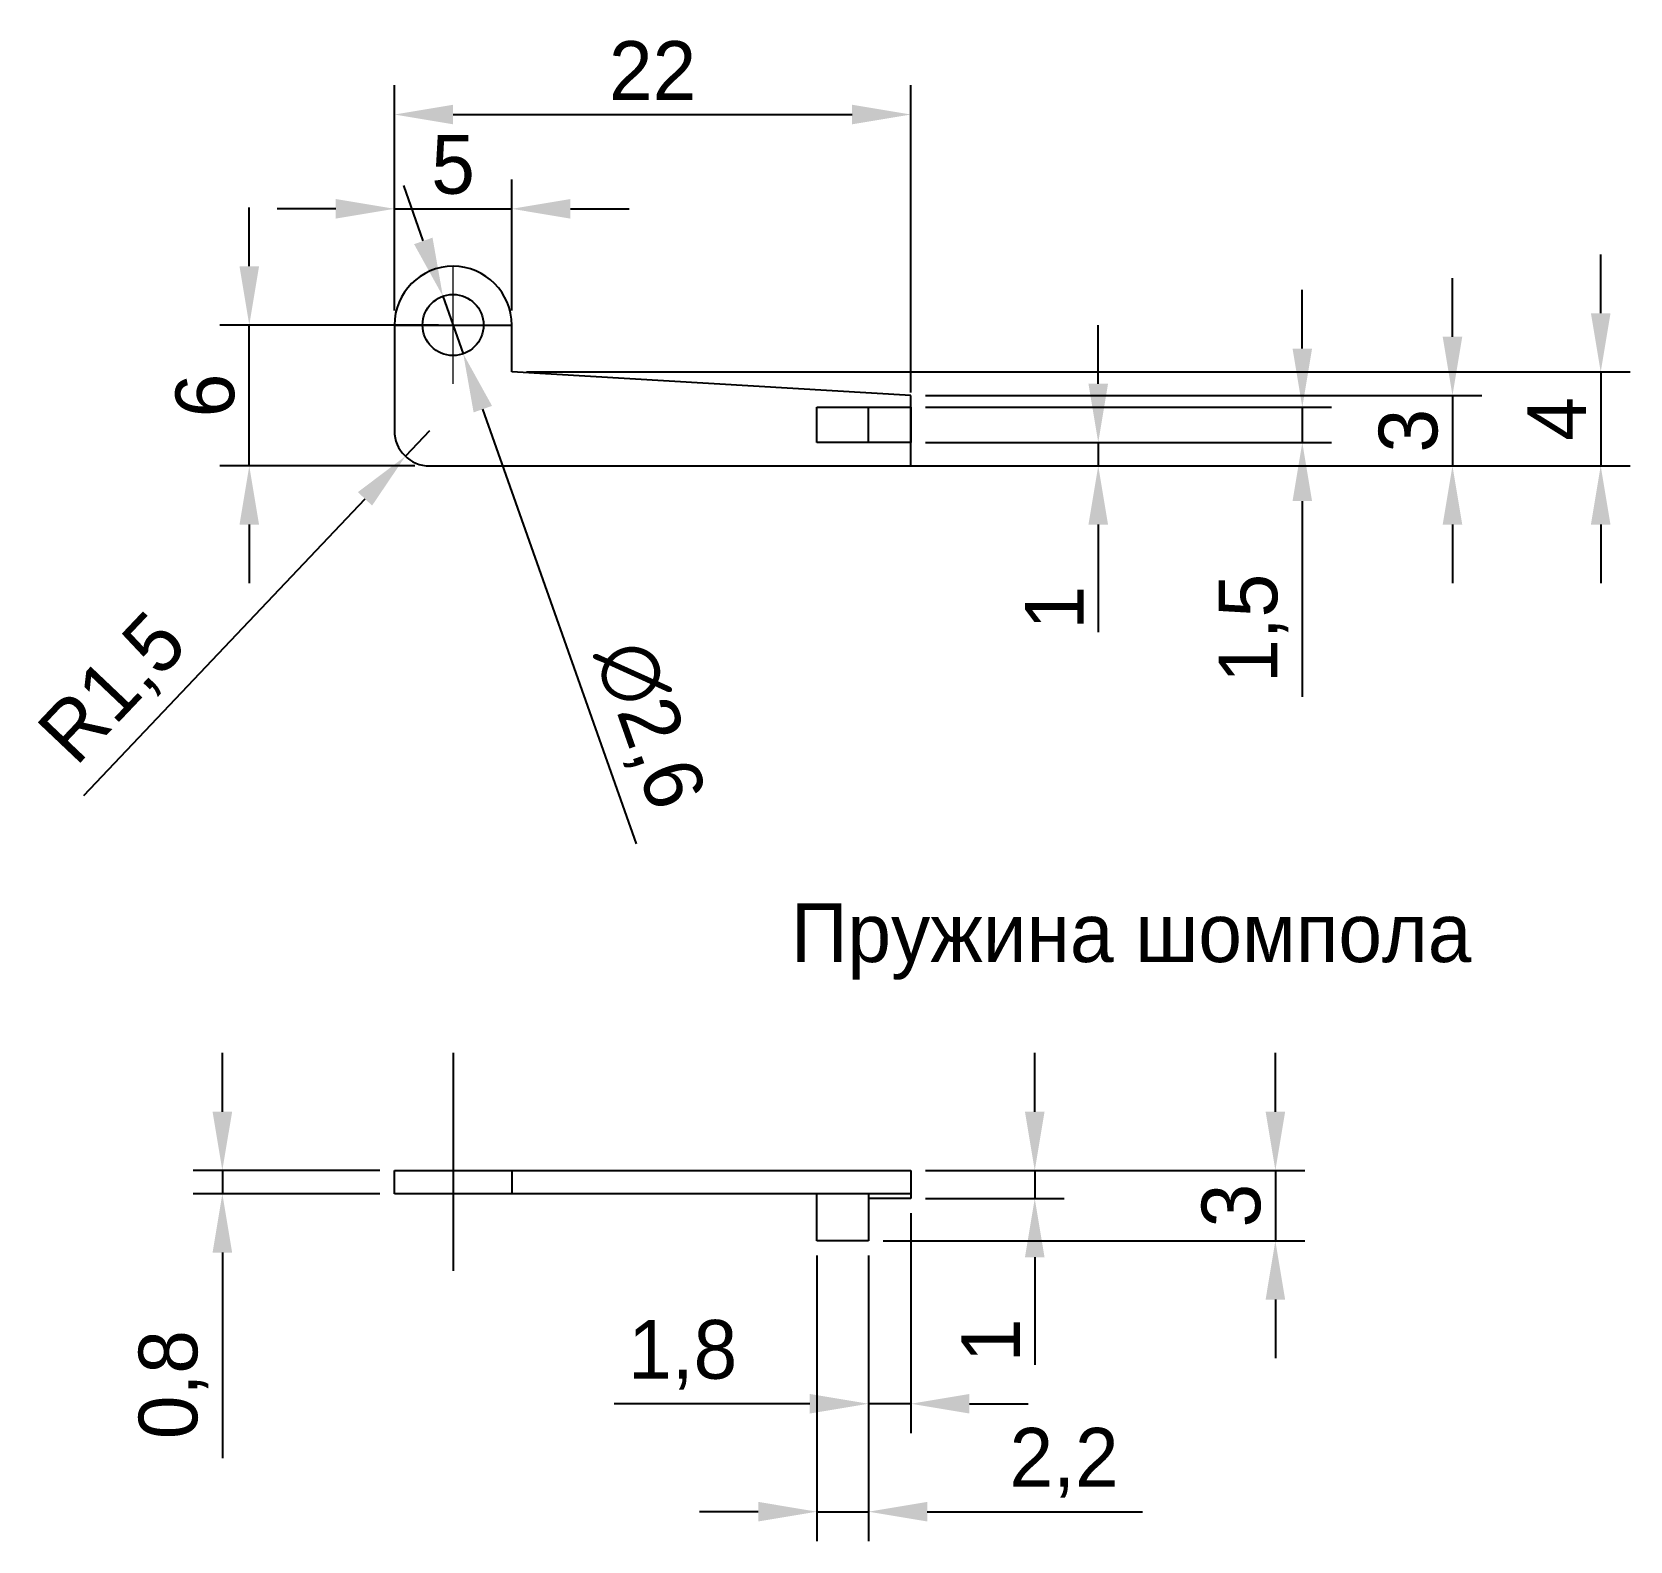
# Model space of a CAD drawing. Header units: millimetres. Extents: x -15.4 to 52.6, y -45.8 to 18.5.
import ezdxf

# ---------------------------------------------------------------- set-up
doc = ezdxf.new("R2010")
doc.units = ezdxf.units.MM
doc.linetypes.add('ACAD_ISO10W100', pattern=[18, 12, -3, 0, -3])
doc.dimstyles.new('ISO-25', dxfattribs={"dimtxt": 2.5, "dimasz": 2.5, "dimexe": 1.25, "dimexo": 0.625, "dimtad": 1, "dimtxsty": 'Standard', "dimcen": 2.5, "dimadec": 0, "dimazin": 0, "dimtfac": 1, "dimtmove": 0, "dimatfit": 3, "dimfxl": 0, "dimarcsym": 0})

# ---------------------------------------------------------------- blocks, each defined once
blk = doc.blocks.new('*D1')
at = {"color": 0, "lineweight": -2}
for p, q in [((0, 6.625), (0, 16.214)), ((22, 3.125), (22, 16.214)), ((2.5, 14.964), (19.5, 14.964))]:
    blk.add_line(p, q, dxfattribs=at)
at = {"color": 0}
for points in [[(2.5, 15.381), (2.5, 14.548), (0, 14.964)], [(19.5, 15.381), (19.5, 14.548), (22, 14.964)]]:
    blk.add_solid(points, dxfattribs=at)
at = {"layer": 'Defpoints', "color": 0}
for p in [(22, 14.964), (0, 6), (22, 2.5)]:
    blk.add_point(p, dxfattribs=at)
at = {"color": 0, "insert": (11, 16.839), "char_height": 2.5, "attachment_point": 5}
blk.add_mtext('22', dxfattribs=at)
blk = doc.blocks.new('*D2')
at = {"color": 0, "lineweight": -2}
for p, q in [((0, 6.625), (0, 12.199)), ((5, 6.625), (5, 12.199)), ((-2.5, 10.949), (-5, 10.949)), ((0, 10.949), (5, 10.949)), ((7.5, 10.949), (10, 10.949))]:
    blk.add_line(p, q, dxfattribs=at)
at = {"color": 0}
for points in [[(-2.5, 11.366), (-2.5, 10.532), (0, 10.949)], [(7.5, 11.366), (7.5, 10.532), (5, 10.949)]]:
    blk.add_solid(points, dxfattribs=at)
at = {"layer": 'Defpoints', "color": 0}
for p in [(5, 10.949), (0, 6), (5, 6)]:
    blk.add_point(p, dxfattribs=at)
at = {"color": 0, "insert": (2.5, 12.824), "char_height": 2.5, "attachment_point": 5}
blk.add_mtext('5', dxfattribs=at)
blk = doc.blocks.new('*D3')
at = {"color": 0, "lineweight": -2}
for p, q in [((-6.183, 8.5), (-6.183, 11)), ((1.875, 6), (-7.433, 6)), ((-6.183, 0), (-6.183, 6)), ((0.875, 0), (-7.433, 0)), ((-6.183, -2.5), (-6.183, -5))]:
    blk.add_line(p, q, dxfattribs=at)
at = {"color": 0}
for points in [[(-6.599, 8.5), (-5.766, 8.5), (-6.183, 6)], [(-6.599, -2.5), (-5.766, -2.5), (-6.183, 0)]]:
    blk.add_solid(points, dxfattribs=at)
at = {"layer": 'Defpoints', "color": 0}
for p in [(-6.183, 6), (2.5, 6), (1.5, 0)]:
    blk.add_point(p, dxfattribs=at)
at = {"color": 0, "insert": (-8.058, 3), "char_height": 2.5, "attachment_point": 5, "rotation": 90}
blk.add_mtext('6', dxfattribs=at)
blk = doc.blocks.new('*D4')
at = {"color": 0, "lineweight": -2}
for p, q in [((1.5, 1.5), (0.468, 0.412)), ((-13.233, -14.036), (-1.252, -1.402))]:
    blk.add_line(p, q, dxfattribs=at)
at = {"color": 0}
blk.add_solid([(-1.555, -1.116), (-0.95, -1.689), (0.468, 0.412)], dxfattribs=at)
at = {"layer": 'Defpoints', "color": 0}
for p in [(1.5, 1.5), (0.468, 0.412)]:
    blk.add_point(p, dxfattribs=at)
at = {"color": 0, "insert": (-11.878, -9.579), "char_height": 2.5, "attachment_point": 5, "rotation": 46.52063}
blk.add_mtext('R1,5', dxfattribs=at)
blk = doc.blocks.new('*D5')
at = {"color": 0, "lineweight": -2}
for p, q in [((45.08, 5.5), (45.08, 8)), ((22.625, 3), (46.33, 3)), ((45.08, 3), (45.08, 0)), ((22.625, 0), (46.33, 0)), ((45.08, -2.5), (45.08, -5))]:
    blk.add_line(p, q, dxfattribs=at)
at = {"color": 0}
for points in [[(44.664, 5.5), (45.497, 5.5), (45.08, 3)], [(44.664, -2.5), (45.497, -2.5), (45.08, 0)]]:
    blk.add_solid(points, dxfattribs=at)
at = {"layer": 'Defpoints', "color": 0}
for p in [(22, 3), (22, 0), (45.08, 0)]:
    blk.add_point(p, dxfattribs=at)
at = {"color": 0, "insert": (43.205, 1.5), "char_height": 2.5, "attachment_point": 5, "rotation": 90}
blk.add_mtext('3', dxfattribs=at)
blk = doc.blocks.new('*D6')
at = {"color": 0, "lineweight": -2}
for p, q in [((38.683, 5), (38.683, 7.5)), ((22.625, 2.5), (39.933, 2.5)), ((38.683, 2.5), (38.683, 1)), ((22.625, 1), (39.933, 1)), ((38.683, -1.5), (38.683, -9.833))]:
    blk.add_line(p, q, dxfattribs=at)
at = {"color": 0}
for points in [[(38.266, 5), (39.099, 5), (38.683, 2.5)], [(38.266, -1.5), (39.099, -1.5), (38.683, 1)]]:
    blk.add_solid(points, dxfattribs=at)
at = {"layer": 'Defpoints', "color": 0}
for p in [(22, 2.5), (22, 1), (38.683, 1)]:
    blk.add_point(p, dxfattribs=at)
at = {"color": 0, "insert": (36.599, -6.917), "char_height": 2.5, "attachment_point": 5, "rotation": 90}
blk.add_mtext('1,5', dxfattribs=at)
blk = doc.blocks.new('*D7')
at = {"color": 0, "lineweight": -2}
for p, q in [((29.988, 3.5), (29.988, 6)), ((22.625, 1), (31.238, 1)), ((29.988, 1), (29.988, 0)), ((22.625, 0), (31.238, 0)), ((29.988, -2.5), (29.988, -7.083))]:
    blk.add_line(p, q, dxfattribs=at)
at = {"color": 0}
for points in [[(29.572, 3.5), (30.405, 3.5), (29.988, 1)], [(29.572, -2.5), (30.405, -2.5), (29.988, 0)]]:
    blk.add_solid(points, dxfattribs=at)
at = {"layer": 'Defpoints', "color": 0}
for p in [(22, 1), (22, 0), (29.988, 0)]:
    blk.add_point(p, dxfattribs=at)
at = {"color": 0, "insert": (28.113, -6.042), "char_height": 2.5, "attachment_point": 5, "rotation": 90}
blk.add_mtext('1', dxfattribs=at)
blk = doc.blocks.new('*D8')
at = {"color": 0, "lineweight": -2}
for p, q in [((51.396, 6.5), (51.396, 9)), ((5.625, 4), (52.646, 4)), ((51.396, 4), (51.396, 0)), ((5.625, 0), (52.646, 0)), ((51.396, -2.5), (51.396, -5))]:
    blk.add_line(p, q, dxfattribs=at)
at = {"color": 0}
for points in [[(50.979, 6.5), (51.813, 6.5), (51.396, 4)], [(50.979, -2.5), (51.813, -2.5), (51.396, 0)]]:
    blk.add_solid(points, dxfattribs=at)
at = {"layer": 'Defpoints', "color": 0}
for p in [(5, 4), (5, 0), (51.396, 0)]:
    blk.add_point(p, dxfattribs=at)
at = {"color": 0, "insert": (49.521, 2), "char_height": 2.5, "attachment_point": 5, "rotation": 90}
blk.add_mtext('4', dxfattribs=at)
blk = doc.blocks.new('*D9')
at = {"color": 0, "lineweight": -2}
for p, q in [((-7.33, -27.5), (-7.33, -25)), ((-0.625, -30), (-8.58, -30)), ((-7.33, -30), (-7.33, -31)), ((-0.625, -31), (-8.58, -31)), ((-7.33, -33.5), (-7.33, -42.25))]:
    blk.add_line(p, q, dxfattribs=at)
at = {"color": 0}
for points in [[(-7.747, -27.5), (-6.913, -27.5), (-7.33, -30)], [(-7.747, -33.5), (-6.913, -33.5), (-7.33, -31)]]:
    blk.add_solid(points, dxfattribs=at)
at = {"layer": 'Defpoints', "color": 0}
for p in [(0, -30), (-7.33, -31), (0, -31)]:
    blk.add_point(p, dxfattribs=at)
at = {"color": 0, "insert": (-9.413, -39.125), "char_height": 2.5, "attachment_point": 5, "rotation": 90}
blk.add_mtext('0,8', dxfattribs=at)
blk = doc.blocks.new('*D10')
at = {"color": 0, "lineweight": -2}
for p, q in [((27.283, -27.5), (27.283, -25)), ((22.625, -30), (28.533, -30)), ((27.283, -30), (27.283, -31.2)), ((22.625, -31.2), (28.533, -31.2)), ((27.283, -33.7), (27.283, -38.283))]:
    blk.add_line(p, q, dxfattribs=at)
at = {"color": 0}
for points in [[(26.866, -27.5), (27.7, -27.5), (27.283, -30)], [(26.866, -33.7), (27.7, -33.7), (27.283, -31.2)]]:
    blk.add_solid(points, dxfattribs=at)
at = {"layer": 'Defpoints', "color": 0}
for p in [(22, -30), (22, -31.2), (27.283, -31.2)]:
    blk.add_point(p, dxfattribs=at)
at = {"color": 0, "insert": (25.408, -37.242), "char_height": 2.5, "attachment_point": 5, "rotation": 90}
blk.add_mtext('1', dxfattribs=at)
blk = doc.blocks.new('*D11')
at = {"color": 0, "lineweight": -2}
for p, q in [((37.535, -27.5), (37.535, -25)), ((22.625, -30), (38.785, -30)), ((37.535, -30), (37.535, -33)), ((20.825, -33), (38.785, -33)), ((37.535, -35.5), (37.535, -38))]:
    blk.add_line(p, q, dxfattribs=at)
at = {"color": 0}
for points in [[(37.119, -27.5), (37.952, -27.5), (37.535, -30)], [(37.119, -35.5), (37.952, -35.5), (37.535, -33)]]:
    blk.add_solid(points, dxfattribs=at)
at = {"layer": 'Defpoints', "color": 0}
for p in [(22, -30), (20.2, -33), (37.535, -33)]:
    blk.add_point(p, dxfattribs=at)
at = {"color": 0, "insert": (35.66, -31.5), "char_height": 2.5, "attachment_point": 5, "rotation": 90}
blk.add_mtext('3', dxfattribs=at)
blk = doc.blocks.new('*D13')
at = {"color": 0, "lineweight": -2}
for p, q in [((18, -33.625), (18, -45.785)), ((20.2, -33.625), (20.2, -45.785)), ((15.5, -44.535), (13, -44.535)), ((18, -44.535), (20.2, -44.535)), ((22.7, -44.535), (31.867, -44.535))]:
    blk.add_line(p, q, dxfattribs=at)
at = {"color": 0}
for points in [[(15.5, -44.118), (15.5, -44.951), (18, -44.535)], [(22.7, -44.118), (22.7, -44.951), (20.2, -44.535)]]:
    blk.add_solid(points, dxfattribs=at)
at = {"layer": 'Defpoints', "color": 0}
for p in [(18, -33), (20.2, -33), (20.2, -44.535)]:
    blk.add_point(p, dxfattribs=at)
at = {"color": 0, "insert": (28.533, -42.451), "char_height": 2.5, "attachment_point": 5}
blk.add_mtext('2,2', dxfattribs=at)
blk = doc.blocks.new('*D14')
at = {"color": 0, "lineweight": -2}
for p, q in [((22, -31.825), (22, -41.189)), ((20.2, -33.625), (20.2, -41.189)), ((17.7, -39.939), (9.367, -39.939)), ((22, -39.939), (20.2, -39.939)), ((24.5, -39.939), (27, -39.939))]:
    blk.add_line(p, q, dxfattribs=at)
at = {"color": 0}
for points in [[(17.7, -39.522), (17.7, -40.355), (20.2, -39.939)], [(24.5, -39.522), (24.5, -40.355), (22, -39.939)]]:
    blk.add_solid(points, dxfattribs=at)
at = {"layer": 'Defpoints', "color": 0}
for p in [(22, -31.2), (20.2, -33), (20.2, -39.939)]:
    blk.add_point(p, dxfattribs=at)
at = {"color": 0, "insert": (12.283, -37.855), "char_height": 2.5, "attachment_point": 5}
blk.add_mtext('1,8', dxfattribs=at)
blk = doc.blocks.new('*D15')
at = {"color": 0, "lineweight": -2}
for p, q in [((1.232, 9.582), (0.398, 11.939)), ((2.066, 7.226), (2.934, 4.774)), ((10.316, -16.088), (3.768, 2.418))]:
    blk.add_line(p, q, dxfattribs=at)
at = {"color": 0, "lineweight": 15}
for points in [[(1.625, 9.721), (0.84, 9.443), (2.066, 7.226)], [(4.16, 2.557), (3.375, 2.279), (2.934, 4.774)]]:
    blk.add_solid(points, dxfattribs=at)
at = {"layer": 'Defpoints', "color": 0, "lineweight": 15}
for p in [(2.066, 7.226), (2.934, 4.774)]:
    blk.add_point(p, dxfattribs=at)
at = {"color": 0, "lineweight": 15, "insert": (10.751, -11.073), "char_height": 2.5, "attachment_point": 5, "rotation": 289.48571}
blk.add_mtext('∅2,6', dxfattribs=at)

msp = doc.modelspace()

# ---------------------------------------------------------------- linework, layer by layer
at = {"color": 1, "lineweight": 15}
for p, q in [((2.5, 3.5), (2.5, 8.5)), ((0, 6), (5, 6))]:
    msp.add_line(p, q, dxfattribs=at)
for p, q in [((0, 6), (0, 1.5)), ((0, 6), (5, 6)), ((5, 4), (5, 6)), ((22, 3), (5, 4)), ((22, 0), (22, 3)), ((18, 1), (18, 2.5)), ((18, 2.5), (22, 2.5)), ((20.2, 1), (20.2, 2.5)), ((22, 2.5), (22, 1)), ((22, 1), (18, 1)), ((1.5, 0), (22, 0)), ((0, -30), (22, -30)), ((0, -31), (0, -30)), ((5, -30), (5, -31)), ((22, -30), (22, -31)), ((22, -31), (0, -31)), ((18, -33), (18, -31)), ((20.2, -31), (20.2, -33)), ((22, -31.2), (20.2, -31.2)), ((22, -31), (22, -31.2)), ((20.2, -33), (18, -33))]:
    msp.add_line(p, q)
at = {"color": 1, "linetype": 'ACAD_ISO10W100'}
msp.add_line((2.5, -25), (2.5, -34.284), dxfattribs=at)
msp.add_circle((2.5, 6), 1.3)
for centre, radius, start, end in [((2.5, 6), 2.5, 0, 180), ((1.5, 1.5), 1.5, 180, 270)]:
    msp.add_arc(centre, radius, start, end)

# ---------------------------------------------------------------- texts
at = {"lineweight": 15}
msp.add_text('Пружина шомпола', height=2.5, dxfattribs=at).set_placement((16.898, -21.129))

# ---------------------------------------------------------------- dimensions: what is measured, and where the dimension line sits
for base, p1, p2, picture, middle in [((22, 14.964), (0, 6), (22, 2.5), '*D1', (11, 16.839)), ((5, 10.949), (0, 6), (5, 6), '*D2', (2.5, 12.824)), ((20.2, -39.939), (22, -31.2), (20.2, -33), '*D14', (12.283, -37.855)), ((20.2, -44.535), (18, -33), (20.2, -33), '*D13', (28.533, -42.451))]:
    dim = msp.add_linear_dim(base=base, p1=p1, p2=p2, dimstyle='ISO-25')
    dim.commit()
    dim.dimension.update_dxf_attribs({"geometry": picture, "text_midpoint": middle})
dim = msp.add_diameter_dim_2p(p1=(2.066, 7.226), p2=(2.934, 4.774), dimstyle='ISO-25', dxfattribs=at)
dim.commit()
dim.dimension.update_dxf_attribs({"geometry": '*D15', "text_midpoint": (8.787, -11.768), "dimtype": 163})
for base, p1, p2, angle, picture, middle in [((-6.183, 6), (1.5, 0), (2.5, 6), 270, '*D3', (-8.058, 3)), ((51.396, 0), (5, 4), (5, 0), 90, '*D8', (49.521, 2)), ((45.08, 0), (22, 3), (22, 0), 90, '*D5', (43.205, 1.5)), ((38.683, 1), (22, 2.5), (22, 1), 90, '*D6', (36.599, -6.917)), ((29.988, 0), (22, 1), (22, 0), 90, '*D7', (28.113, -6.042)), ((37.535, -33), (22, -30), (20.2, -33), 90, '*D11', (35.66, -31.5))]:
    dim = msp.add_linear_dim(base=base, p1=p1, p2=p2, angle=angle, dimstyle='ISO-25')
    dim.commit()
    dim.dimension.update_dxf_attribs({"geometry": picture, "text_midpoint": middle})
dim = msp.add_radius_dim(center=(1.5, 1.5), mpoint=(0.468, 0.412), dimstyle='ISO-25')
dim.commit()
dim.dimension.update_dxf_attribs({"geometry": '*D4', "text_midpoint": (-10.366, -11.013), "dimtype": 164})
for base, p1, p2, text, picture, middle in [((-7.33, -31), (0, -30), (0, -31), '0,8', '*D9', (-9.413, -39.125)), ((27.283, -31.2), (22, -30), (22, -31.2), '1', '*D10', (25.408, -37.242))]:
    dim = msp.add_linear_dim(base=base, p1=p1, p2=p2, angle=90, text=text, dimstyle='ISO-25')
    dim.commit()
    dim.dimension.update_dxf_attribs({"geometry": picture, "text_midpoint": middle})

doc.saveas('drawing.dxf')
